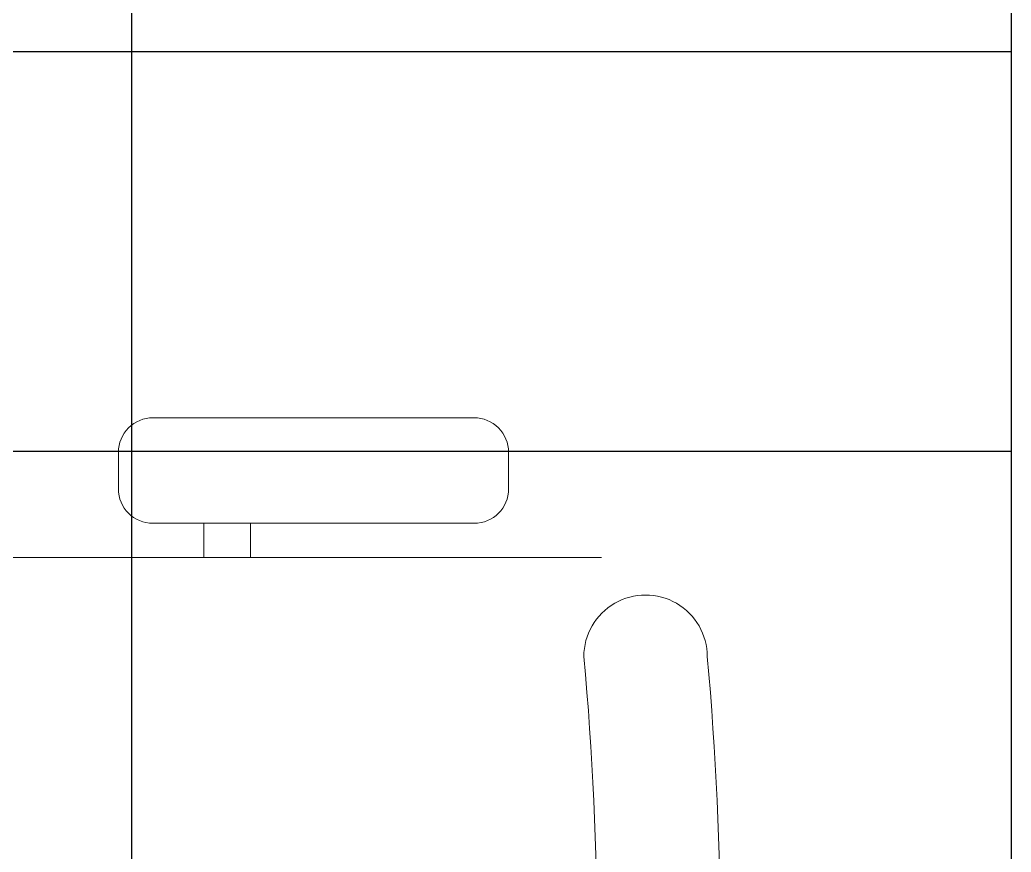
# Model space of a CAD drawing. Extents: x -12260 to 184725, y -29287 to 19916.
# Drawn here: x 37912 to 38476, y -5238 to -4765 of the extents above; entities that cross this region are included whole.
import ezdxf

# ---------------------------------------------------------------- set-up
doc = ezdxf.new("R2010")
doc.units = 0
doc.header["$LTSCALE"] = 0.25
doc.linetypes.add('DASHDOT', pattern=[25.4, 12.7, -6.35, 0, -6.35])
doc.layers.add('01-First Floor-FUR$0$FALSE CEILING', color=251, linetype='Continuous')
for name, color, linetype, lineweight in [('01-First Floor-FUR$0$LOADING', 253, 'Continuous', 5), ('01-First Floor-FUR$0$NEW Wall', 166, 'Continuous', 5), ('01-First Floor-FUR$0$Walls', 251, 'Continuous', 5), ('E-LITE-CLNG-CNDT', 6, 'DASHDOT', 35)]:
    doc.layers.add(name, color=color, linetype=linetype, lineweight=lineweight)

# ---------------------------------------------------------------- blocks, each defined once
blk = doc.blocks.new('*X334')
at = {"color": 0}
for p, q in [((5, 3), (5, 3)), ((5, 3), (5, 3)), ((5, 3), (5, 3)), ((5, 3), (5, 3)), ((5, 3), (5, 3)), ((5, 3), (5, 3)), ((5, 3), (5, 3)), ((5, 3), (5, 3)), ((5, 3), (5, 3)), ((5, 3), (5, 3)), ((5, 3), (5, 3)), ((5, 3), (5, 3)), ((5, 3), (5, 3)), ((5, 3), (5, 3)), ((5, 3), (5, 3)), ((5, 3), (5, 3)), ((5, 3), (5, 3)), ((5, 3), (5, 3)), ((5, 3), (5, 3)), ((5, 3), (5, 3)), ((5, 3), (5, 3)), ((5, 3), (5, 3)), ((5, 3), (5, 3)), ((5, 3), (5, 3)), ((5, 3), (5, 3)), ((5, 3), (5, 3)), ((5, 3), (5, 3)), ((5, 3), (5, 3)), ((5, 3), (5, 3)), ((5, 3), (5, 3)), ((5, 3), (5, 3)), ((5, 3), (5, 3)), ((5, 3), (5, 3)), ((5, 3), (5, 3)), ((5, 3), (5, 3)), ((5, 3), (5, 3)), ((5, 3), (5, 3)), ((5, 3), (5, 3)), ((5, 3), (5, 3)), ((5, 3), (5, 3)), ((5, 3), (5, 3)), ((5, 3), (5, 3)), ((5, 3), (5, 3)), ((5, 3), (5, 3)), ((5, 3), (5, 3)), ((5, 3), (5, 3)), ((5, 3), (5, 3)), ((5, 3), (5, 3)), ((5, 3), (5, 3)), ((5, 3), (5, 3)), ((5, 3), (5, 3)), ((5, 3), (5, 3)), ((5, 3), (5, 3)), ((5, 3), (5, 3)), ((5, 3), (5, 3)), ((5, 3), (5, 3)), ((5, 3), (5, 3)), ((5, 3), (5, 3)), ((5, 3), (5, 3)), ((5, 3), (5, 3)), ((5, 3), (5, 3)), ((5, 3), (5, 3)), ((5, 3), (5, 3)), ((5, 3), (5, 3)), ((5, 3), (5, 3)), ((5, 3), (5, 3)), ((6, 3), (5, 3)), ((5, 3), (5, 3)), ((6, 3), (5, 3)), ((5, 3), (5, 3)), ((6, 3), (5, 3)), ((5, 3), (5, 3)), ((6, 3), (5, 3)), ((5, 3), (5, 3)), ((5, 3), (5, 3)), ((5, 3), (5, 3)), ((5, 3), (5, 3)), ((5, 3), (5, 3)), ((5, 3), (5, 3)), ((5, 3), (5, 3)), ((5, 3), (5, 3)), ((5, 3), (5, 3)), ((5, 3), (5, 3)), ((5, 3), (5, 3)), ((5, 3), (5, 3)), ((5, 3), (5, 3)), ((5, 3), (5, 3)), ((5, 3), (5, 3)), ((5, 3), (5, 3)), ((5, 3), (5, 3)), ((5, 3), (5, 3)), ((5, 3), (5, 3)), ((5, 3), (5, 3)), ((5, 3), (5, 3)), ((5, 3), (5, 3)), ((5, 3), (5, 3)), ((6, 3), (6, 3)), ((6, 3), (6, 3)), ((6, 3), (6, 3)), ((6, 3), (6, 3)), ((6, 3), (6, 3)), ((6, 3), (6, 3)), ((6, 3), (6, 3)), ((6, 3), (6, 3)), ((6, 3), (6, 3)), ((6, 3), (6, 3)), ((6, 3), (6, 3)), ((6, 3), (6, 3)), ((6, 3), (6, 3)), ((6, 3), (6, 3)), ((6, 3), (6, 3)), ((6, 3), (6, 3)), ((6, 3), (6, 3)), ((6, 3), (6, 3)), ((6, 3), (6, 3)), ((6, 3), (6, 3)), ((6, 3), (6, 3)), ((6, 3), (6, 3)), ((6, 3), (6, 3)), ((6, 3), (6, 3)), ((6, 3), (6, 3)), ((6, 3), (6, 3)), ((6, 3), (6, 3)), ((6, 3), (6, 3)), ((6, 3), (6, 3)), ((6, 3), (6, 3)), ((6, 3), (6, 3)), ((6, 3), (6, 3)), ((6, 3), (6, 3)), ((6, 3), (6, 3)), ((6, 3), (6, 3)), ((6, 3), (6, 3)), ((6, 3), (6, 3)), ((6, 3), (6, 3)), ((6, 3), (6, 3)), ((6, 3), (6, 3)), ((6, 3), (6, 3)), ((6, 3), (6, 3)), ((6, 3), (6, 3)), ((6, 3), (6, 3)), ((6, 3), (6, 3)), ((6, 3), (6, 3)), ((6, 3), (6, 3)), ((6, 3), (6, 3)), ((6, 3), (6, 3)), ((6, 3), (6, 3)), ((6, 3), (6, 3)), ((6, 3), (6, 3)), ((6, 3), (6, 3)), ((6, 3), (6, 3)), ((6, 3), (6, 3)), ((6, 3), (6, 3)), ((6, 3), (6, 3)), ((6, 3), (6, 3)), ((6, 3), (6, 3)), ((6, 3), (6, 3)), ((6, 3), (6, 3)), ((6, 3), (6, 3)), ((6, 3), (6, 3)), ((6, 3), (6, 3)), ((6, 3), (6, 3)), ((6, 3), (6, 3)), ((6, 3), (6, 3)), ((6, 3), (6, 3)), ((6, 3), (6, 3)), ((6, 3), (6, 3)), ((6, 3), (6, 3)), ((6, 3), (6, 3)), ((6, 3), (6, 3)), ((6, 3), (6, 3)), ((6, 3), (6, 3)), ((6, 3), (6, 3)), ((6, 3), (6, 3)), ((6, 3), (6, 3)), ((6, 3), (6, 3)), ((6, 3), (6, 3)), ((6, 3), (6, 3)), ((6, 3), (6, 3)), ((6, 3), (6, 3)), ((6, 3), (6, 3)), ((6, 3), (6, 3)), ((6, 3), (6, 3)), ((6, 3), (6, 3)), ((6, 3), (6, 3)), ((6, 3), (6, 3)), ((6, 3), (6, 3)), ((6, 3), (6, 3)), ((6, 3), (6, 3)), ((6, 3), (6, 3)), ((6, 3), (6, 3)), ((6, 3), (6, 3)), ((6, 3), (6, 3)), ((6, 3), (6, 3)), ((6, 3), (6, 3)), ((6, 3), (6, 3)), ((6, 3), (6, 3)), ((6, 3), (6, 3)), ((6, 3), (6, 3)), ((6, 3), (6, 3)), ((6, 3), (6, 3)), ((6, 3), (6, 3)), ((6, 3), (6, 3)), ((6, 3), (6, 3)), ((6, 3), (6, 3)), ((6, 3), (6, 3)), ((6, 3), (6, 3)), ((6, 3), (6, 3)), ((6, 3), (6, 3)), ((6, 3), (6, 3)), ((6, 3), (6, 3)), ((6, 3), (6, 3)), ((6, 3), (6, 3)), ((6, 3), (6, 3)), ((6, 3), (6, 3)), ((6, 3), (6, 3)), ((6, 3), (6, 3)), ((6, 3), (6, 3)), ((6, 3), (6, 3)), ((6, 3), (6, 3)), ((6, 3), (6, 3)), ((6, 3), (6, 3)), ((6, 3), (6, 3)), ((6, 3), (6, 3)), ((6, 3), (6, 3)), ((6, 3), (6, 3)), ((6, 3), (6, 3)), ((6, 3), (6, 3)), ((6, 3), (6, 3)), ((6, 3), (6, 3)), ((6, 3), (6, 3)), ((6, 3), (6, 3)), ((6, 3), (6, 3)), ((6, 3), (6, 3)), ((6, 3), (6, 3)), ((6, 3), (6, 3)), ((6, 3), (6, 3)), ((6, 3), (6, 3)), ((6, 3), (6, 3)), ((6, 3), (6, 3)), ((6, 3), (6, 3)), ((6, 3), (6, 3)), ((6, 3), (6, 3)), ((6, 3), (6, 3)), ((6, 3), (6, 3)), ((6, 3), (6, 3)), ((6, 3), (6, 3)), ((6, 3), (6, 3)), ((6, 3), (6, 3)), ((6, 3), (6, 3)), ((6, 3), (6, 3)), ((6, 3), (6, 3)), ((6, 3), (6, 3)), ((6, 3), (6, 3)), ((6, 3), (6, 3)), ((6, 3), (6, 3)), ((6, 3), (6, 3)), ((6, 3), (6, 3)), ((6, 3), (6, 3)), ((6, 3), (6, 3)), ((6, 3), (6, 3)), ((6, 3), (6, 3)), ((6, 3), (6, 3)), ((6, 3), (6, 3)), ((6, 3), (6, 3)), ((6, 3), (6, 3)), ((6, 3), (6, 3)), ((6, 3), (6, 3)), ((6, 3), (6, 3)), ((6, 3), (6, 3)), ((6, 3), (6, 3)), ((6, 3), (6, 3)), ((6, 3), (6, 3)), ((6, 3), (6, 3)), ((6, 3), (6, 3)), ((6, 3), (6, 3)), ((6, 3), (6, 3)), ((6, 3), (6, 3)), ((6, 3), (6, 3)), ((6, 3), (6, 3)), ((6, 3), (6, 3)), ((6, 3), (6, 3)), ((6, 3), (6, 3)), ((6, 3), (6, 3)), ((6, 3), (6, 3)), ((6, 3), (6, 3)), ((6, 3), (6, 3)), ((6, 3), (6, 3)), ((6, 3), (6, 3)), ((6, 3), (6, 3)), ((6, 3), (6, 3)), ((6, 3), (6, 3)), ((6, 3), (6, 3)), ((6, 3), (6, 3)), ((6, 3), (6, 3)), ((6, 3), (6, 3)), ((6, 3), (6, 3)), ((6, 3), (6, 3)), ((6, 3), (6, 3)), ((6, 3), (6, 3)), ((6, 3), (6, 3)), ((6, 3), (5, 3)), ((6, 3), (5, 3)), ((6, 3), (5, 3)), ((6, 3), (5, 3)), ((6, 3), (5, 3)), ((6, 3), (6, 3)), ((6, 3), (6, 3)), ((6, 3), (6, 3)), ((6, 3), (6, 3)), ((6, 3), (6, 3)), ((6, 3), (6, 3)), ((6, 3), (6, 3)), ((6, 3), (6, 3)), ((6, 3), (6, 3)), ((6, 3), (6, 3)), ((6, 3), (6, 3)), ((6, 3), (6, 3)), ((6, 3), (6, 3)), ((6, 3), (6, 3)), ((6, 3), (6, 3)), ((6, 3), (6, 3)), ((6, 3), (6, 3)), ((6, 3), (6, 3)), ((6, 3), (6, 3)), ((6, 3), (6, 3)), ((6, 3), (6, 3)), ((6, 3), (6, 3)), ((6, 3), (6, 3)), ((6, 3), (6, 3)), ((6, 3), (6, 3)), ((6, 3), (6, 3)), ((6, 3), (6, 3)), ((6, 3), (6, 3)), ((6, 3), (6, 3)), ((6, 3), (6, 3)), ((6, 3), (6, 3)), ((6, 3), (6, 3)), ((6, 3), (6, 3)), ((6, 3), (6, 3)), ((6, 3), (6, 3)), ((6, 3), (6, 3)), ((6, 3), (6, 3)), ((6, 3), (6, 3)), ((6, 3), (6, 3)), ((6, 3), (6, 3)), ((6, 3), (6, 3)), ((6, 3), (6, 3)), ((6, 3), (6, 3)), ((6, 3), (6, 3)), ((6, 3), (6, 3)), ((6, 3), (6, 3)), ((6, 3), (6, 3)), ((6, 3), (6, 3)), ((6, 3), (6, 3)), ((6, 3), (6, 3)), ((6, 3), (6, 3)), ((6, 3), (6, 3)), ((6, 3), (6, 3)), ((6, 3), (6, 3)), ((6, 3), (6, 3)), ((6, 3), (6, 3)), ((6, 3), (6, 3)), ((6, 3), (6, 3)), ((6, 3), (6, 3)), ((6, 3), (6, 3)), ((6, 3), (6, 3)), ((6, 3), (6, 3)), ((6, 3), (6, 3)), ((6, 3), (6, 3)), ((6, 3), (6, 3)), ((6, 3), (6, 3)), ((6, 3), (6, 3)), ((6, 3), (6, 3)), ((6, 3), (6, 3)), ((6, 3), (6, 3)), ((6, 3), (6, 3)), ((6, 3), (6, 3)), ((6, 3), (6, 3)), ((6, 3), (6, 3)), ((6, 3), (6, 3)), ((6, 3), (6, 3)), ((6, 3), (6, 3)), ((6, 3), (6, 3)), ((6, 3), (6, 3)), ((6, 3), (6, 3)), ((6, 3), (6, 3)), ((6, 3), (6, 3)), ((6, 3), (6, 3)), ((6, 3), (6, 3)), ((6, 3), (6, 3)), ((6, 3), (6, 3)), ((6, 3), (6, 3)), ((6, 3), (6, 3)), ((6, 3), (6, 3)), ((6, 3), (6, 3)), ((6, 3), (6, 3)), ((6, 3), (6, 3)), ((6, 3), (6, 3)), ((6, 3), (6, 3)), ((6, 3), (6, 3)), ((6, 3), (6, 3)), ((6, 3), (6, 3)), ((6, 3), (6, 3)), ((6, 3), (6, 3)), ((6, 3), (6, 3)), ((6, 3), (6, 3)), ((6, 3), (6, 3)), ((6, 3), (6, 3)), ((6, 3), (6, 3)), ((6, 3), (6, 3)), ((6, 3), (6, 3)), ((6, 3), (6, 3)), ((6, 3), (6, 3)), ((6, 3), (6, 3)), ((6, 3), (6, 3)), ((6, 3), (6, 3)), ((6, 3), (6, 3)), ((6, 3), (6, 3)), ((6, 3), (6, 3)), ((6, 3), (6, 3)), ((6, 3), (6, 3)), ((6, 3), (6, 3)), ((6, 3), (6, 3)), ((6, 3), (6, 3)), ((6, 3), (6, 3)), ((6, 3), (6, 3)), ((6, 3), (6, 3)), ((6, 3), (6, 3)), ((6, 3), (6, 3)), ((6, 3), (6, 3)), ((6, 3), (6, 3)), ((6, 3), (6, 3)), ((6, 3), (6, 3)), ((6, 3), (6, 3)), ((6, 3), (6, 3)), ((6, 3), (6, 3)), ((6, 3), (6, 3)), ((6, 3), (6, 3)), ((6, 3), (6, 3)), ((6, 3), (6, 3)), ((6, 3), (6, 3)), ((6, 3), (6, 3)), ((6, 3), (6, 3)), ((6, 3), (6, 3)), ((6, 3), (6, 3)), ((6, 3), (6, 3)), ((6, 3), (6, 3)), ((6, 3), (6, 3)), ((6, 3), (6, 3)), ((6, 3), (6, 3)), ((6, 3), (6, 3)), ((6, 3), (6, 3)), ((6, 3), (6, 3)), ((6, 3), (6, 3)), ((6, 3), (6, 3)), ((6, 3), (6, 3)), ((6, 3), (6, 3)), ((6, 3), (6, 3)), ((6, 3), (6, 3)), ((6, 3), (6, 3)), ((6, 3), (6, 3)), ((6, 3), (6, 3)), ((6, 3), (6, 3)), ((6, 3), (6, 3)), ((6, 3), (6, 3)), ((6, 3), (6, 3)), ((6, 3), (6, 3)), ((6, 3), (6, 3)), ((6, 3), (6, 3)), ((6, 3), (6, 3)), ((6, 3), (6, 3)), ((6, 3), (6, 3)), ((6, 3), (6, 3)), ((6, 3), (6, 3)), ((6, 3), (6, 3)), ((6, 3), (6, 3)), ((6, 3), (6, 3)), ((6, 3), (6, 3)), ((6, 3), (6, 3)), ((6, 3), (6, 3)), ((6, 3), (6, 3)), ((6, 3), (6, 3)), ((6, 3), (6, 3)), ((6, 3), (6, 3)), ((6, 3), (6, 3)), ((6, 3), (6, 3)), ((6, 3), (6, 3)), ((6, 3), (6, 3)), ((6, 3), (6, 3)), ((6, 3), (6, 3)), ((6, 3), (6, 3)), ((6, 3), (6, 3)), ((6, 3), (6, 3)), ((6, 3), (6, 3)), ((6, 3), (6, 3)), ((6, 3), (6, 3)), ((6, 3), (6, 3)), ((6, 3), (6, 3)), ((6, 3), (6, 3)), ((6, 3), (6, 3)), ((6, 3), (6, 3)), ((6, 3), (6, 3)), ((6, 3), (6, 3)), ((6, 3), (6, 3)), ((6, 3), (6, 3)), ((6, 3), (6, 3)), ((6, 3), (6, 3)), ((6, 3), (6, 3)), ((6, 3), (6, 3)), ((6, 3), (6, 3)), ((6, 3), (6, 3)), ((6, 3), (6, 3)), ((6, 3), (6, 3)), ((6, 3), (6, 3)), ((6, 3), (6, 3)), ((6, 3), (6, 3)), ((6, 3), (6, 3)), ((6, 3), (6, 3)), ((6, 3), (6, 3)), ((6, 3), (6, 3)), ((6, 3), (6, 3)), ((6, 3), (6, 3)), ((6, 3), (6, 3)), ((6, 3), (6, 3)), ((6, 3), (6, 3)), ((6, 3), (6, 3)), ((6, 3), (6, 3)), ((6, 3), (6, 3)), ((6, 3), (6, 3)), ((6, 3), (6, 3)), ((6, 3), (6, 3)), ((6, 3), (6, 3)), ((6, 3), (6, 3)), ((6, 3), (6, 3)), ((6, 3), (6, 3)), ((6, 3), (6, 3)), ((6, 3), (6, 3)), ((6, 3), (6, 3)), ((6, 3), (6, 3)), ((6, 3), (6, 3)), ((6, 3), (6, 3)), ((6, 3), (6, 3)), ((6, 3), (6, 3)), ((6, 3), (6, 3)), ((6, 3), (6, 3)), ((6, 3), (6, 3)), ((6, 3), (6, 3)), ((6, 3), (6, 3)), ((6, 3), (6, 3)), ((6, 3), (6, 3)), ((6, 3), (6, 3)), ((6, 3), (6, 3)), ((6, 3), (6, 3)), ((6, 3), (6, 3)), ((6, 3), (6, 3)), ((6, 3), (6, 3)), ((6, 3), (6, 3)), ((6, 3), (6, 3)), ((6, 3), (6, 3)), ((6, 3), (6, 3)), ((6, 3), (6, 3)), ((6, 3), (6, 3)), ((6, 3), (6, 3)), ((6, 3), (6, 3)), ((6, 3), (6, 3)), ((6, 3), (6, 3)), ((6, 3), (6, 3)), ((6, 3), (6, 3)), ((6, 3), (6, 3)), ((6, 3), (6, 3)), ((6, 3), (6, 3)), ((6, 3), (6, 3)), ((6, 3), (6, 3)), ((6, 3), (6, 3)), ((6, 3), (6, 3)), ((6, 3), (6, 3)), ((6, 3), (6, 3)), ((6, 3), (6, 3)), ((6, 3), (6, 3)), ((6, 3), (6, 3)), ((6, 3), (6, 3)), ((6, 3), (6, 3)), ((6, 3), (6, 3)), ((6, 3), (6, 3)), ((6, 3), (6, 3)), ((6, 3), (6, 3)), ((6, 3), (6, 3)), ((6, 3), (6, 3)), ((6, 3), (6, 3)), ((6, 3), (6, 3)), ((6, 3), (6, 3)), ((6, 3), (6, 3)), ((6, 3), (6, 3)), ((6, 3), (6, 3)), ((6, 3), (6, 3)), ((6, 3), (6, 3)), ((6, 3), (6, 3)), ((6, 3), (6, 3)), ((6, 3), (6, 3)), ((6, 3), (6, 3)), ((6, 3), (6, 3)), ((6, 3), (6, 3)), ((6, 3), (6, 3)), ((6, 3), (6, 3)), ((6, 3), (6, 3)), ((6, 3), (6, 3)), ((6, 3), (6, 3)), ((6, 3), (6, 3)), ((6, 3), (6, 3)), ((6, 3), (6, 3)), ((6, 3), (6, 3)), ((6, 3), (6, 3)), ((6, 3), (6, 3)), ((6, 3), (6, 3)), ((6, 3), (6, 3)), ((6, 3), (6, 3)), ((6, 3), (6, 3)), ((6, 3), (6, 3)), ((6, 3), (6, 3)), ((6, 3), (6, 3)), ((6, 3), (6, 3)), ((6, 3), (6, 3))]:
    blk.add_line(p, q, dxfattribs=at)
blk = doc.blocks.new('*X335')
at = {"color": 0}
for p, q in [((13, 1), (13, 1)), ((13, 1), (13, 1)), ((13, 1), (13, 1)), ((13, 1), (13, 1)), ((13, 1), (13, 1)), ((13, 1), (13, 1)), ((13, 1), (13, 1)), ((13, 1), (13, 1)), ((13, 1), (13, 1)), ((13, 1), (13, 1)), ((13, 1), (13, 1)), ((13, 1), (13, 1)), ((13, 1), (13, 1)), ((13, 1), (13, 1)), ((13, 1), (13, 1)), ((13, 1), (14, 1)), ((13, 1), (14, 1)), ((13, 1), (14, 1)), ((13, 1), (13, 1)), ((13, 1), (13, 1)), ((13, 1), (13, 1)), ((13, 1), (13, 1)), ((13, 1), (13, 1)), ((13, 1), (13, 1)), ((13, 1), (13, 1)), ((13, 1), (13, 1)), ((13, 1), (13, 1)), ((13, 1), (13, 1)), ((13, 1), (13, 1)), ((13, 1), (13, 1)), ((13, 1), (13, 1)), ((13, 1), (13, 1)), ((13, 1), (13, 1)), ((13, 1), (13, 1)), ((13, 1), (13, 1)), ((13, 1), (13, 1)), ((13, 1), (13, 1)), ((13, 1), (13, 1)), ((13, 1), (13, 1)), ((13, 1), (13, 1)), ((13, 1), (13, 1)), ((13, 1), (13, 1)), ((13, 1), (13, 1)), ((13, 1), (13, 1)), ((13, 1), (13, 1)), ((13, 1), (13, 1)), ((13, 1), (13, 1)), ((13, 1), (13, 1)), ((13, 1), (13, 1)), ((13, 1), (13, 1)), ((13, 1), (13, 1)), ((13, 1), (13, 1)), ((13, 1), (13, 1)), ((13, 1), (13, 1)), ((13, 1), (13, 1)), ((13, 1), (13, 1)), ((13, 1), (13, 1)), ((13, 1), (13, 1)), ((13, 1), (13, 1)), ((13, 1), (13, 1)), ((13, 1), (13, 1)), ((13, 1), (13, 1)), ((13, 1), (13, 1)), ((13, 1), (13, 1)), ((13, 1), (13, 1)), ((13, 1), (13, 1)), ((13, 1), (13, 1)), ((13, 1), (13, 1)), ((13, 1), (13, 1)), ((13, 1), (13, 1)), ((13, 1), (13, 1)), ((13, 1), (13, 1)), ((13, 1), (13, 1)), ((13, 1), (13, 1)), ((13, 1), (13, 1)), ((13, 1), (13, 1)), ((13, 1), (13, 1)), ((13, 1), (13, 1)), ((13, 1), (13, 1)), ((13, 1), (13, 1)), ((13, 1), (13, 1)), ((13, 1), (13, 1)), ((13, 1), (13, 1)), ((13, 1), (13, 1)), ((13, 1), (13, 1)), ((13, 1), (13, 1)), ((13, 1), (13, 1)), ((13, 1), (13, 1)), ((13, 1), (13, 1)), ((13, 1), (13, 1)), ((13, 1), (13, 1)), ((13, 1), (13, 1)), ((13, 1), (13, 1)), ((13, 1), (13, 1)), ((13, 1), (13, 1)), ((13, 1), (13, 1)), ((13, 1), (13, 1)), ((13, 1), (13, 1)), ((13, 1), (13, 1)), ((13, 1), (13, 1)), ((13, 1), (13, 1)), ((13, 1), (13, 1)), ((13, 1), (13, 1)), ((13, 1), (13, 1)), ((13, 1), (13, 1)), ((13, 1), (13, 1)), ((13, 1), (13, 1)), ((13, 1), (13, 1)), ((13, 1), (13, 1)), ((13, 1), (13, 1)), ((13, 1), (13, 1)), ((13, 1), (13, 1)), ((13, 1), (13, 1)), ((13, 1), (13, 1)), ((13, 1), (13, 1)), ((13, 1), (13, 1)), ((13, 1), (13, 1)), ((13, 1), (13, 1)), ((13, 1), (13, 1)), ((13, 1), (13, 1)), ((13, 1), (13, 1)), ((13, 1), (13, 1)), ((13, 1), (13, 1)), ((13, 1), (14, 1)), ((13, 0), (13, 0)), ((13, 0), (13, 0)), ((13, 0), (13, 0)), ((13, 0), (13, 0)), ((13, 0), (13, 0)), ((13, 0), (13, 0)), ((13, 0), (13, 0)), ((13, 0), (13, 0)), ((13, 0), (13, 0)), ((13, 0), (13, 0)), ((13, 0), (13, 0)), ((13, 0), (13, 0)), ((13, 0), (13, 0)), ((13, 0), (13, 0)), ((13, 0), (13, 0)), ((13, 0), (13, 0)), ((13, 0), (13, 0)), ((13, 0), (13, 0)), ((13, 0), (13, 0)), ((13, 0), (13, 0)), ((13, 0), (13, 0)), ((13, 0), (13, 0)), ((13, 0), (13, 0)), ((13, 0), (13, 0)), ((13, 0), (13, 0)), ((13, 0), (13, 0)), ((13, 0), (13, 0)), ((13, 0), (13, 0)), ((13, 0), (13, 0)), ((13, 0), (13, 0)), ((13, 0), (13, 0)), ((13, 0), (13, 0)), ((13, 0), (13, 0)), ((13, 0), (13, 0)), ((13, 0), (13, 0)), ((13, 0), (13, 0)), ((13, 0), (13, 0)), ((13, 0), (13, 0)), ((13, 0), (13, 0)), ((13, 0), (13, 0)), ((13, 0), (13, 0)), ((13, 0), (13, 0)), ((13, 0), (13, 0)), ((13, 0), (13, 0)), ((13, 0), (13, 0)), ((13, 0), (13, 0)), ((13, 0), (13, 0)), ((13, 0), (13, 0)), ((13, 0), (14, 0)), ((13, 0), (14, 0)), ((13, 0), (13, 0)), ((13, 0), (14, 0)), ((14, 1), (14, 1)), ((14, 1), (14, 1)), ((14, 1), (14, 1)), ((14, 1), (14, 1)), ((14, 1), (14, 1)), ((14, 1), (14, 1)), ((14, 1), (14, 1)), ((14, 1), (14, 1)), ((14, 1), (14, 1)), ((14, 1), (14, 1)), ((14, 1), (14, 1)), ((14, 1), (14, 1)), ((14, 1), (14, 1)), ((14, 1), (14, 1)), ((14, 1), (14, 1)), ((14, 1), (14, 1)), ((14, 1), (14, 1)), ((14, 1), (14, 1)), ((14, 1), (14, 1)), ((14, 1), (14, 1)), ((14, 1), (14, 1)), ((14, 1), (14, 1)), ((14, 1), (14, 1)), ((14, 1), (14, 1)), ((14, 1), (14, 1)), ((14, 1), (14, 1)), ((14, 1), (14, 1)), ((14, 1), (14, 1)), ((14, 1), (14, 1)), ((14, 1), (14, 1)), ((14, 1), (14, 1)), ((14, 1), (14, 1)), ((14, 1), (14, 1)), ((14, 1), (14, 1)), ((14, 1), (14, 1)), ((14, 1), (14, 1)), ((14, 1), (14, 1)), ((14, 1), (14, 1)), ((14, 1), (14, 1)), ((14, 1), (14, 1)), ((14, 1), (14, 1)), ((14, 1), (14, 1)), ((14, 1), (14, 1)), ((14, 1), (14, 1)), ((14, 1), (14, 1)), ((14, 1), (14, 1)), ((14, 1), (14, 1)), ((14, 1), (14, 1)), ((14, 1), (14, 1)), ((14, 1), (14, 1)), ((14, 1), (14, 1)), ((14, 1), (14, 1)), ((14, 1), (14, 1)), ((14, 1), (14, 1)), ((14, 1), (14, 1)), ((14, 1), (14, 1)), ((14, 1), (14, 1)), ((14, 1), (14, 1)), ((14, 1), (14, 1)), ((14, 1), (14, 1)), ((14, 1), (14, 1)), ((14, 1), (14, 1)), ((14, 1), (14, 1)), ((14, 1), (14, 1)), ((14, 1), (14, 1)), ((14, 1), (14, 1)), ((14, 1), (14, 1)), ((14, 1), (14, 1)), ((14, 1), (14, 1)), ((14, 1), (14, 1)), ((14, 1), (14, 1)), ((14, 1), (14, 1)), ((14, 1), (14, 1)), ((14, 1), (14, 1)), ((14, 1), (14, 1)), ((14, 1), (14, 1)), ((14, 1), (14, 1)), ((14, 1), (14, 1)), ((14, 1), (14, 1)), ((14, 1), (14, 1)), ((14, 1), (14, 1)), ((14, 1), (14, 1)), ((14, 1), (14, 1)), ((14, 1), (14, 1)), ((14, 1), (14, 1)), ((14, 1), (14, 1)), ((14, 1), (14, 1)), ((14, 1), (14, 1)), ((14, 1), (14, 1)), ((14, 1), (14, 1)), ((14, 1), (14, 1)), ((14, 1), (14, 1)), ((14, 1), (14, 1)), ((14, 1), (14, 1)), ((14, 0), (14, 0)), ((14, 0), (14, 0)), ((14, 0), (14, 0)), ((14, 0), (14, 0)), ((14, 0), (14, 0)), ((14, 0), (14, 0)), ((14, 0), (14, 0)), ((14, 0), (14, 0)), ((14, 0), (14, 0)), ((14, 0), (14, 0)), ((14, 0), (14, 0)), ((14, 0), (14, 0)), ((14, 0), (14, 0)), ((14, 0), (14, 0)), ((14, 0), (14, 0)), ((14, 0), (14, 0)), ((14, 0), (14, 0)), ((14, 0), (14, 0)), ((14, 0), (14, 0)), ((14, 0), (14, 0)), ((14, 0), (14, 0)), ((14, 0), (14, 0)), ((14, 0), (14, 0)), ((14, 0), (14, 0)), ((14, 0), (14, 0)), ((14, 0), (14, 0)), ((14, 0), (14, 0)), ((14, 0), (14, 0)), ((14, 0), (14, 0)), ((14, 0), (14, 0)), ((14, 0), (14, 0)), ((14, 0), (14, 0)), ((14, 0), (14, 0)), ((14, 0), (14, 0)), ((14, 0), (14, 0)), ((14, 0), (14, 0)), ((14, 0), (14, 0)), ((14, 0), (14, 0)), ((14, 0), (14, 0)), ((14, 0), (14, 0)), ((14, 0), (14, 0)), ((14, 0), (14, 0)), ((14, 0), (14, 0)), ((14, 0), (14, 0)), ((14, 0), (14, 0)), ((14, 0), (14, 0)), ((14, 0), (14, 0)), ((14, 0), (14, 0)), ((13, 0), (13, 0)), ((13, 0), (14, 0)), ((13, 0), (13, 0)), ((13, 0), (14, 0)), ((13, 0), (13, 0)), ((13, 0), (14, 0)), ((13, 0), (13, 0)), ((13, 0), (13, 0)), ((13, 0), (13, 0)), ((13, 0), (13, 0)), ((13, 0), (14, 0)), ((13, 0), (13, 0)), ((13, 0), (14, 0)), ((13, 0), (13, 0)), ((13, 0), (14, 0)), ((13, 0), (13, 0)), ((13, 0), (14, 0)), ((13, 0), (13, 0)), ((13, 0), (14, 0)), ((13, 0), (13, 0)), ((13, 0), (14, 0)), ((13, 0), (13, 0)), ((13, 0), (14, 0)), ((13, 0), (13, 0)), ((13, 0), (13, 0)), ((13, 0), (13, 0)), ((13, 0), (14, 0)), ((13, 0), (13, 0)), ((13, 0), (14, 0)), ((13, 0), (13, 0)), ((13, 0), (14, 0)), ((13, 0), (13, 0)), ((13, 0), (14, 0)), ((13, 0), (13, 0)), ((13, 0), (13, 0)), ((13, 0), (13, 0)), ((13, 0), (13, 0)), ((13, 0), (13, 0)), ((13, 0), (13, 0)), ((13, 0), (13, 0)), ((13, 0), (13, 0)), ((13, 0), (13, 0)), ((13, 0), (13, 0)), ((13, 0), (13, 0)), ((13, 0), (13, 0)), ((13, 0), (13, 0)), ((13, 0), (13, 0)), ((13, 0), (13, 0)), ((13, 0), (13, 0)), ((13, 0), (13, 0)), ((13, 0), (13, 0)), ((13, 0), (13, 0)), ((13, 0), (13, 0)), ((13, 0), (13, 0)), ((13, 0), (13, 0)), ((13, 0), (13, 0)), ((13, 0), (13, 0)), ((13, 0), (13, 0)), ((13, 0), (13, 0)), ((13, 0), (13, 0)), ((13, 0), (13, 0)), ((13, 0), (13, 0)), ((13, 0), (13, 0)), ((13, 0), (13, 0)), ((13, -1), (13, -1)), ((13, -1), (13, -1)), ((13, -1), (13, -1)), ((13, -1), (13, -1)), ((13, -1), (13, -1)), ((13, -1), (14, -1)), ((13, -1), (13, -1)), ((14, 0), (14, 0)), ((14, 0), (14, 0)), ((14, 0), (14, 0)), ((14, 0), (14, 0)), ((14, 0), (14, 0)), ((14, 0), (14, 0)), ((14, 0), (14, 0)), ((14, 0), (14, 0)), ((14, 0), (14, 0)), ((14, 0), (14, 0)), ((14, 0), (14, 0)), ((14, 0), (14, 0)), ((14, 0), (14, 0)), ((14, 0), (14, 0)), ((14, 0), (14, 0)), ((13, 0), (14, 0)), ((14, 0), (14, 0)), ((14, 0), (14, 0)), ((14, 0), (14, 0)), ((14, 0), (14, 0)), ((14, 0), (14, 0)), ((14, 0), (14, 0)), ((14, 0), (14, 0)), ((14, 0), (14, 0)), ((14, 0), (14, 0)), ((14, 0), (14, 0)), ((14, 0), (14, 0)), ((14, 0), (14, 0)), ((14, 0), (14, 0)), ((14, 0), (14, 0)), ((14, 0), (14, 0)), ((14, 0), (14, 0)), ((14, 0), (14, 0)), ((14, 0), (14, 0)), ((14, 0), (14, 0)), ((14, 0), (14, 0)), ((14, 0), (14, 0)), ((14, 0), (14, 0)), ((14, 0), (14, 0)), ((14, 0), (14, 0)), ((14, 0), (14, 0)), ((14, 0), (14, 0)), ((14, 0), (14, 0)), ((14, 0), (14, 0)), ((14, 0), (14, 0)), ((14, 0), (14, 0)), ((14, 0), (14, 0)), ((14, 0), (14, 0)), ((14, 0), (14, 0)), ((14, 0), (14, 0)), ((14, -1), (14, -1)), ((14, -1), (14, -1)), ((14, -1), (14, -1)), ((14, -1), (14, -1)), ((14, -1), (14, -1))]:
    blk.add_line(p, q, dxfattribs=at)
blk = doc.blocks.new('01-First Floor-FUR$0$GF21018-P')
at = {"color": 0}
for p, q in [((0.22049, 0.47563), (0.22049, 0.0675)), ((0.25963, 0.34221), (0.2804, 0.34221)), ((0.24001, 0.32259), (0.24001, 0.14)), ((0.30001, 0.32259), (0.30001, 0.14)), ((0.22049, 0.29372), (0.24001, 0.29372)), ((0.22049, 0.26708), (0.24001, 0.26708)), ((0.25963, 0.12039), (0.2804, 0.12039))]:
    blk.add_line(p, q, dxfattribs=at)
for points in [[(0.24001, 0.29372), (0.24001, 0.29372), (0.24001, 0.29372), (0.24001, 0.29372), (0.24001, 0.29372), (0.24001, 0.29372), (0.24001, 0.29372), (0.24001, 0.29372), (0.24001, 0.29372), (0.24001, 0.29372), (0.24001, 0.29372), (0.24001, 0.29372), (0.24001, 0.29372), (0.24001, 0.29372), (0.24001, 0.29372), (0.24001, 0.29372), (0.24001, 0.29372), (0.24001, 0.29372), (0.24001, 0.29372), (0.24001, 0.29372), (0.24001, 0.29372), (0.24001, 0.29372), (0.24001, 0.29372), (0.24001, 0.29372), (0.24001, 0.29372), (0.24001, 0.29372), (0.24001, 0.29372), (0.24001, 0.29372), (0.24001, 0.29372), (0.24001, 0.29372), (0.24001, 0.29372), (0.24001, 0.29372), (0.24001, 0.29372), (0.24001, 0.29372), (0.24001, 0.29372), (0.24001, 0.29372), (0.24001, 0.29372), (0.24001, 0.29372), (0.24001, 0.29372), (0.24001, 0.29372), (0.24001, 0.29372), (0.24001, 0.29372), (0.24001, 0.29372), (0.24001, 0.29372), (0.24001, 0.29372), (0.24001, 0.29372), (0.24001, 0.29372), (0.24001, 0.29372), (0.24001, 0.29372), (0.24001, 0.29372), (0.24001, 0.29372), (0.24001, 0.29372), (0.24001, 0.29372), (0.24001, 0.29372), (0.24001, 0.29372), (0.24001, 0.29372), (0.24001, 0.29372), (0.24001, 0.29372), (0.24001, 0.29372), (0.24001, 0.29372), (0.24001, 0.29372), (0.24001, 0.29372), (0.24001, 0.29372), (0.24001, 0.29372), (0.24001, 0.29372), (0.24001, 0.29372), (0.24001, 0.29372), (0.24001, 0.29372), (0.24001, 0.29372), (0.24001, 0.29372), (0.24001, 0.29372), (0.24001, 0.29372), (0.24001, 0.29372), (0.24001, 0.29372), (0.24001, 0.29372), (0.24001, 0.29372), (0.24001, 0.29372), (0.24001, 0.29372), (0.24001, 0.29372), (0.24001, 0.29372), (0.24001, 0.29372), (0.24001, 0.29372), (0.24001, 0.29372), (0.24001, 0.29372), (0.24001, 0.29372), (0.24001, 0.29372), (0.24001, 0.29372), (0.24001, 0.29372), (0.24001, 0.29372), (0.24001, 0.29372), (0.24001, 0.29372), (0.24001, 0.29372), (0.24001, 0.29372), (0.24001, 0.29372), (0.24001, 0.29372), (0.24001, 0.29372), (0.24001, 0.29372), (0.24001, 0.29372), (0.24001, 0.29372), (0.24001, 0.29372), (0.24001, 0.29372), (0.24001, 0.29372), (0.24001, 0.29372), (0.24001, 0.29372), (0.24001, 0.29372), (0.24001, 0.29372), (0.24001, 0.29372), (0.24001, 0.29372), (0.24001, 0.29372), (0.24001, 0.29372), (0.24001, 0.29372), (0.24001, 0.29372), (0.24001, 0.29372), (0.24001, 0.29372), (0.24001, 0.29372), (0.24001, 0.29372), (0.24001, 0.29372), (0.24001, 0.29372), (0.24001, 0.29372), (0.24001, 0.29372), (0.24001, 0.29372), (0.24001, 0.29372), (0.24001, 0.29372), (0.24001, 0.29372), (0.24001, 0.29372), (0.24001, 0.29372), (0.24001, 0.29372), (0.24001, 0.29372), (0.24001, 0.29372), (0.24001, 0.29372), (0.24001, 0.29372), (0.24001, 0.29372), (0.24001, 0.29372), (0.24001, 0.29372), (0.24001, 0.29372), (0.24001, 0.29372), (0.24001, 0.29372), (0.24001, 0.29372), (0.24001, 0.29372), (0.24001, 0.29372), (0.24001, 0.29372), (0.24001, 0.29372), (0.24001, 0.29372), (0.24001, 0.29372), (0.24001, 0.29372), (0.24001, 0.29372), (0.24001, 0.29372), (0.24001, 0.29372), (0.24001, 0.29372), (0.24001, 0.29372), (0.24001, 0.29372), (0.24001, 0.29372), (0.24001, 0.29372), (0.24001, 0.29372), (0.24001, 0.29372), (0.24001, 0.29372), (0.24001, 0.29372), (0.24001, 0.29372), (0.24001, 0.29372), (0.24001, 0.29372), (0.24001, 0.29372), (0.24001, 0.29372), (0.24001, 0.29372), (0.24001, 0.29372), (0.24001, 0.29372), (0.24001, 0.29372), (0.24001, 0.29372), (0.24001, 0.29372), (0.24001, 0.29372), (0.24001, 0.29372), (0.24001, 0.29372), (0.24001, 0.29372), (0.24001, 0.29372), (0.24001, 0.29372), (0.24001, 0.29372), (0.24001, 0.29372), (0.24001, 0.29372), (0.24001, 0.29372), (0.24001, 0.29372), (0.24001, 0.29372), (0.24001, 0.29372), (0.24001, 0.29372), (0.24001, 0.29372), (0.24001, 0.29372), (0.24001, 0.29372), (0.24001, 0.29372), (0.24001, 0.29372), (0.24001, 0.29372), (0.24001, 0.29372), (0.24001, 0.29372), (0.24001, 0.29372), (0.24001, 0.29372), (0.24001, 0.29372), (0.24001, 0.29372), (0.24001, 0.29372), (0.24001, 0.29372), (0.24001, 0.29372), (0.24001, 0.29372), (0.24001, 0.29372), (0.24001, 0.29372), (0.24001, 0.29372), (0.24001, 0.29372), (0.24001, 0.29372), (0.24001, 0.29372), (0.24001, 0.29372), (0.24001, 0.29372), (0.24001, 0.29372), (0.24001, 0.29372), (0.24001, 0.29372), (0.24001, 0.29372), (0.24001, 0.29372), (0.24001, 0.29372), (0.24001, 0.29372), (0.24001, 0.29372), (0.24001, 0.29372), (0.24001, 0.29372), (0.24001, 0.29372), (0.24001, 0.29372), (0.24001, 0.29372), (0.24001, 0.29372), (0.24001, 0.29372), (0.24001, 0.29372), (0.24001, 0.29372), (0.24001, 0.29372), (0.24001, 0.29372), (0.24001, 0.29372), (0.24001, 0.29372), (0.24001, 0.29372), (0.24001, 0.29372), (0.24001, 0.29372), (0.24001, 0.29372), (0.24001, 0.29372), (0.24001, 0.29372), (0.24001, 0.29372), (0.24001, 0.29372), (0.24001, 0.29372), (0.24001, 0.29372), (0.24001, 0.29372), (0.24001, 0.29372), (0.24001, 0.29372), (0.24001, 0.29372), (0.24001, 0.29372), (0.24001, 0.29372), (0.24001, 0.29372), (0.24001, 0.29372), (0.24001, 0.29372), (0.24001, 0.29372), (0.24001, 0.29372), (0.24001, 0.29372), (0.24001, 0.29372), (0.24001, 0.29372), (0.24001, 0.29372), (0.24001, 0.29372), (0.24001, 0.29372), (0.24001, 0.29372), (0.24001, 0.29372), (0.24001, 0.29372), (0.24001, 0.29372), (0.24001, 0.29372), (0.24001, 0.29372), (0.24001, 0.29372), (0.24001, 0.29372), (0.24001, 0.29372), (0.24001, 0.29372), (0.24001, 0.29372), (0.24001, 0.29372), (0.24001, 0.29372), (0.24001, 0.29372), (0.24001, 0.29372), (0.24001, 0.29372), (0.24001, 0.29372), (0.24001, 0.29372), (0.24001, 0.29372), (0.24001, 0.29372), (0.24001, 0.29372), (0.24001, 0.29372), (0.24001, 0.29372)], [(0.24001, 0.29372), (0.24001, 0.29372), (0.24001, 0.29372), (0.24001, 0.29372), (0.24001, 0.29372), (0.24001, 0.29372), (0.24001, 0.29372), (0.24001, 0.29372), (0.24001, 0.29372), (0.24001, 0.29372), (0.24001, 0.29372), (0.24001, 0.29372), (0.24001, 0.29372), (0.24001, 0.29372), (0.24001, 0.29372), (0.24001, 0.29372), (0.24001, 0.29372), (0.24001, 0.29372), (0.24001, 0.29372), (0.24001, 0.29372), (0.24001, 0.29372), (0.24001, 0.29372), (0.24001, 0.29372), (0.24001, 0.29372), (0.24001, 0.29372), (0.24001, 0.29372), (0.24001, 0.29372), (0.24001, 0.29372), (0.24001, 0.29372), (0.24001, 0.29372), (0.24001, 0.29372), (0.24001, 0.29372), (0.24001, 0.29372), (0.24001, 0.29372), (0.24001, 0.29372), (0.24001, 0.29372), (0.24001, 0.29372), (0.24001, 0.29372), (0.24001, 0.29372), (0.24001, 0.29372), (0.24001, 0.29372), (0.24001, 0.29372), (0.24001, 0.29372), (0.24001, 0.29372), (0.24001, 0.29372), (0.24001, 0.29372), (0.24001, 0.29372), (0.24001, 0.29372), (0.24001, 0.29372), (0.24001, 0.29372), (0.24001, 0.29372), (0.24001, 0.29372), (0.24001, 0.29372), (0.24001, 0.29372), (0.24001, 0.29372), (0.24001, 0.29372), (0.24001, 0.29372), (0.24001, 0.29372), (0.24001, 0.29372), (0.24001, 0.29372), (0.24001, 0.29372), (0.24001, 0.29372), (0.24001, 0.29372), (0.24001, 0.29372), (0.24001, 0.29372), (0.24001, 0.29372), (0.24001, 0.29372), (0.24001, 0.29372), (0.24001, 0.29372), (0.24001, 0.29372), (0.24001, 0.29372), (0.24001, 0.29372), (0.24001, 0.29372), (0.24001, 0.29372), (0.24001, 0.29372), (0.24001, 0.29372), (0.24001, 0.29372), (0.24001, 0.29372), (0.24001, 0.29372), (0.24001, 0.29372), (0.24001, 0.29372), (0.24001, 0.29372), (0.24001, 0.29372), (0.24001, 0.29372), (0.24001, 0.29372), (0.24001, 0.29372), (0.24001, 0.29372), (0.24001, 0.29372), (0.24001, 0.29372), (0.24001, 0.29372), (0.24001, 0.29372), (0.24001, 0.29372), (0.24001, 0.29372), (0.24001, 0.29372), (0.24001, 0.29372), (0.24001, 0.29372), (0.24001, 0.29372), (0.24001, 0.29372), (0.24001, 0.29372), (0.24001, 0.29372), (0.24001, 0.29372), (0.24001, 0.29372), (0.24001, 0.29372), (0.24001, 0.29372), (0.24001, 0.29372), (0.24001, 0.29372), (0.24001, 0.29372), (0.24001, 0.29372), (0.24001, 0.29372), (0.24001, 0.29372), (0.24001, 0.29372), (0.24001, 0.29372), (0.24001, 0.29372), (0.24001, 0.29372), (0.24001, 0.29372), (0.24001, 0.29372), (0.24001, 0.29372), (0.24001, 0.29372), (0.24001, 0.29372), (0.24001, 0.29372), (0.24001, 0.29372), (0.24001, 0.29372), (0.24001, 0.29372), (0.24001, 0.29372), (0.24001, 0.29372), (0.24001, 0.29372), (0.24001, 0.29372), (0.24001, 0.29372), (0.24001, 0.29372), (0.24001, 0.29372), (0.24001, 0.29372), (0.24001, 0.29372), (0.24001, 0.29372), (0.24001, 0.29372), (0.24001, 0.29372), (0.24001, 0.29372), (0.24001, 0.29372), (0.24001, 0.29372), (0.24001, 0.29372), (0.24001, 0.29372), (0.24001, 0.29372), (0.24001, 0.29372), (0.24001, 0.29372), (0.24001, 0.29372), (0.24001, 0.29372), (0.24001, 0.29372), (0.24001, 0.29372), (0.24001, 0.29372), (0.24001, 0.29372), (0.24001, 0.29372), (0.24001, 0.29372), (0.24001, 0.29372), (0.24001, 0.29372), (0.24001, 0.29372), (0.24001, 0.29372), (0.24001, 0.29372), (0.24001, 0.29372), (0.24001, 0.29372), (0.24001, 0.29372), (0.24001, 0.29372), (0.24001, 0.29372), (0.24001, 0.29372), (0.24001, 0.29372), (0.24001, 0.29372), (0.24001, 0.29372), (0.24001, 0.29372), (0.24001, 0.29372), (0.24001, 0.29372), (0.24001, 0.29372), (0.24001, 0.29372), (0.24001, 0.29372), (0.24001, 0.29372), (0.24001, 0.29372), (0.24001, 0.29372), (0.24001, 0.29372), (0.24001, 0.29372), (0.24001, 0.29372), (0.24001, 0.29372), (0.24001, 0.29372), (0.24001, 0.29372), (0.24001, 0.29372), (0.24001, 0.29372), (0.24001, 0.29372), (0.24001, 0.29372), (0.24001, 0.29372), (0.24001, 0.29372), (0.24001, 0.29372), (0.24001, 0.29372), (0.24001, 0.29372), (0.24001, 0.29372), (0.24001, 0.29372), (0.24001, 0.29372), (0.24001, 0.29372), (0.24001, 0.29372), (0.24001, 0.29372), (0.24001, 0.29372), (0.24001, 0.29372), (0.24001, 0.29372), (0.24001, 0.29372), (0.24001, 0.29372), (0.24001, 0.29372), (0.24001, 0.29372), (0.24001, 0.29372), (0.24001, 0.29372), (0.24001, 0.29372), (0.24001, 0.29372), (0.24001, 0.29372), (0.24001, 0.29372), (0.24001, 0.29372), (0.24001, 0.29372), (0.24001, 0.29372), (0.24001, 0.29372), (0.24001, 0.29372), (0.24001, 0.29372), (0.24001, 0.29372), (0.24001, 0.29372), (0.24001, 0.29372), (0.24001, 0.29372), (0.24001, 0.29372)], [(0.24001, 0.29372), (0.24001, 0.29372), (0.24001, 0.29372), (0.24001, 0.29372), (0.24001, 0.29372), (0.24001, 0.29372), (0.24001, 0.29372), (0.24001, 0.29372), (0.24001, 0.29372), (0.24001, 0.29372), (0.24001, 0.29372), (0.24001, 0.29372), (0.24001, 0.29372), (0.24001, 0.29372), (0.24001, 0.29372), (0.24001, 0.29372), (0.24001, 0.29372), (0.24001, 0.29372), (0.24001, 0.29372), (0.24001, 0.29372), (0.24001, 0.29372), (0.24001, 0.29372), (0.24001, 0.29372), (0.24001, 0.29372), (0.24001, 0.29372), (0.24001, 0.29372), (0.24001, 0.29372), (0.24001, 0.29372), (0.24001, 0.29372), (0.24001, 0.29372), (0.24001, 0.29372), (0.24001, 0.29372), (0.24001, 0.29372), (0.24001, 0.29372), (0.24001, 0.29372), (0.24001, 0.29372), (0.24001, 0.29372), (0.24001, 0.29372), (0.24001, 0.29372), (0.24001, 0.29372), (0.24001, 0.29372), (0.24001, 0.29372), (0.24001, 0.29372), (0.24001, 0.29372), (0.24001, 0.29372), (0.24001, 0.29372), (0.24001, 0.29372), (0.24001, 0.29372), (0.24001, 0.29372), (0.24001, 0.29372), (0.24001, 0.29372), (0.24001, 0.29372), (0.24001, 0.29372), (0.24001, 0.29372), (0.24001, 0.29372), (0.24001, 0.29372), (0.24001, 0.29372), (0.24001, 0.29372), (0.24001, 0.29372), (0.24001, 0.29372), (0.24001, 0.29372), (0.24001, 0.29372), (0.24001, 0.29372), (0.24001, 0.29372), (0.24001, 0.29372), (0.24001, 0.29372), (0.24001, 0.29372), (0.24001, 0.29372), (0.24001, 0.29372), (0.24001, 0.29372), (0.24001, 0.29372), (0.24001, 0.29372), (0.24001, 0.29372), (0.24001, 0.29372), (0.24001, 0.29372), (0.24001, 0.29372), (0.24001, 0.29372), (0.24001, 0.29372), (0.24001, 0.29372), (0.24001, 0.29372), (0.24001, 0.29372), (0.24001, 0.29372), (0.24001, 0.29372), (0.24001, 0.29372), (0.24001, 0.29372), (0.24001, 0.29372), (0.24001, 0.29372), (0.24001, 0.29372), (0.24001, 0.29372), (0.24001, 0.29372), (0.24001, 0.29372), (0.24001, 0.29372), (0.24001, 0.29372), (0.24001, 0.29372), (0.24001, 0.29372), (0.24001, 0.29372), (0.24001, 0.29372), (0.24001, 0.29372), (0.24001, 0.29372), (0.24001, 0.29372), (0.24001, 0.29372), (0.24001, 0.29372), (0.24001, 0.29372), (0.24001, 0.29372), (0.24001, 0.29372), (0.24001, 0.29372), (0.24001, 0.29372), (0.24001, 0.29372), (0.24001, 0.29372), (0.24001, 0.29372), (0.24001, 0.29372), (0.24001, 0.29372), (0.24001, 0.29372), (0.24001, 0.29372), (0.24001, 0.29372), (0.24001, 0.29372), (0.24001, 0.29372), (0.24001, 0.29372), (0.24001, 0.29372), (0.24001, 0.29372), (0.24001, 0.29372), (0.24001, 0.29372), (0.24001, 0.29372), (0.24001, 0.29372), (0.24001, 0.29372), (0.24001, 0.29372), (0.24001, 0.29372), (0.24001, 0.29372), (0.24001, 0.29372), (0.24001, 0.29372), (0.24001, 0.29372), (0.24001, 0.29372), (0.24001, 0.29372), (0.24001, 0.29372), (0.24001, 0.29372), (0.24001, 0.29372), (0.24001, 0.29372), (0.24001, 0.29372), (0.24001, 0.29372), (0.24001, 0.29372), (0.24001, 0.29372), (0.24001, 0.29372), (0.24001, 0.29372), (0.24001, 0.29372), (0.24001, 0.29372), (0.24001, 0.29372), (0.24001, 0.29372), (0.24001, 0.29372), (0.24001, 0.29372), (0.24001, 0.29372), (0.24001, 0.29372), (0.24001, 0.29372), (0.24001, 0.29372), (0.24001, 0.29372), (0.24001, 0.29372), (0.24001, 0.29372), (0.24001, 0.29372), (0.24001, 0.29372), (0.24001, 0.29372), (0.24001, 0.29372), (0.24001, 0.29372), (0.24001, 0.29372), (0.24001, 0.29372), (0.24001, 0.29372), (0.24001, 0.29372), (0.24001, 0.29372), (0.24001, 0.29372), (0.24001, 0.29372), (0.24001, 0.29372), (0.24001, 0.29372), (0.24001, 0.29372), (0.24001, 0.29372), (0.24001, 0.29372), (0.24001, 0.29372), (0.24001, 0.29372), (0.24001, 0.29372), (0.24001, 0.29372), (0.24001, 0.29372), (0.24001, 0.29372), (0.24001, 0.29372), (0.24001, 0.29372), (0.24001, 0.29372), (0.24001, 0.29372), (0.24001, 0.29372), (0.24001, 0.29372), (0.24001, 0.29372), (0.24001, 0.29372), (0.24001, 0.29372), (0.24001, 0.29372), (0.24001, 0.29372), (0.24001, 0.29372), (0.24001, 0.29372), (0.24001, 0.29372), (0.24001, 0.29372), (0.24001, 0.29372), (0.24001, 0.29372), (0.24001, 0.29372), (0.24001, 0.29372), (0.24001, 0.29372), (0.24001, 0.29372), (0.24001, 0.29372), (0.24001, 0.29372), (0.24001, 0.29372), (0.24001, 0.29372), (0.24001, 0.29372), (0.24001, 0.29372), (0.24001, 0.29372), (0.24001, 0.29372), (0.24001, 0.29372), (0.24001, 0.29372), (0.24001, 0.29372), (0.24001, 0.29372), (0.24001, 0.29372), (0.24001, 0.29372)]]:
    blk.add_lwpolyline(points, close=True, dxfattribs=at)
for centre, radius, start, end in [((0.25963, 0.32259), 0.01962, 90, 180), ((0.2804, 0.32259), 0.01962, 0, 90), ((0.25963, 0.14), 0.01962, 180, 270), ((0.2804, 0.14), 0.01962, 270, 0), ((0, 1.84674), 1.77674, 264.69456, 275.30527), ((0.16409, 0.0425), 0.03511, 270, 90), ((0, 1.83136), 1.83136, 264.85322, 275.14698)]:
    blk.add_arc(centre, radius, start, end, dxfattribs=at)
at = {"layer": '01-First Floor-FUR$0$NEW Wall', "color": 0, "linetype": 'Continuous'}
for points in [[(0.24001, 0.29372), (0.24001, 0.29372), (0.24001, 0.29372), (0.24001, 0.29372), (0.24001, 0.29372), (0.24001, 0.29372), (0.24001, 0.29372), (0.24001, 0.29372)], [(0.24001, 0.29372), (0.24001, 0.29372), (0.24001, 0.29372), (0.24001, 0.29372), (0.24001, 0.29372), (0.24001, 0.29372), (0.24001, 0.29372)], [(0.24001, 0.29372), (0.24001, 0.29372), (0.24001, 0.29372), (0.24001, 0.29372), (0.24001, 0.29372), (0.24001, 0.29372), (0.24001, 0.29372), (0.24001, 0.29372), (0.24001, 0.29372)], [(0.24001, 0.29372), (0.24001, 0.29372), (0.24001, 0.29372), (0.24001, 0.29372), (0.24001, 0.29372), (0.24001, 0.29372), (0.24001, 0.29372), (0.24001, 0.29372), (0.24001, 0.29372), (0.24001, 0.29372)], [(0.24001, 0.29372), (0.24001, 0.29372), (0.24001, 0.29372), (0.24001, 0.29372), (0.24001, 0.29372), (0.24001, 0.29372), (0.24001, 0.29372), (0.24001, 0.29372), (0.24001, 0.29372), (0.24001, 0.29372), (0.24001, 0.29372), (0.24001, 0.29372), (0.24001, 0.29372), (0.24001, 0.29372), (0.24001, 0.29372)], [(0.24001, 0.29372), (0.24001, 0.29372), (0.24001, 0.29372), (0.24001, 0.29372), (0.24001, 0.29372), (0.24001, 0.29372), (0.24001, 0.29372), (0.24001, 0.29372), (0.24001, 0.29372), (0.24001, 0.29372)], [(0.24001, 0.29372), (0.24001, 0.29372), (0.24001, 0.29372), (0.24001, 0.29372), (0.24001, 0.29372), (0.24001, 0.29372), (0.24001, 0.29372), (0.24001, 0.29372), (0.24001, 0.29372), (0.24001, 0.29372)], [(0.24001, 0.29372), (0.24001, 0.29372), (0.24001, 0.29372), (0.24001, 0.29372), (0.24001, 0.29372), (0.24001, 0.29372), (0.24001, 0.29372), (0.24001, 0.29372), (0.24001, 0.29372), (0.24001, 0.29372)], [(0.24001, 0.29372), (0.24001, 0.29372), (0.24001, 0.29372), (0.24001, 0.29372), (0.24001, 0.29372), (0.24001, 0.29372), (0.24001, 0.29372), (0.24001, 0.29372), (0.24001, 0.29372), (0.24001, 0.29372), (0.24001, 0.29372), (0.24001, 0.29372), (0.24001, 0.29372), (0.24001, 0.29372), (0.24001, 0.29372), (0.24001, 0.29372), (0.24001, 0.29372), (0.24001, 0.29372)], [(0.24001, 0.29372), (0.24001, 0.29372), (0.24001, 0.29372), (0.24001, 0.29372), (0.24001, 0.29372), (0.24001, 0.29372), (0.24001, 0.29372), (0.24001, 0.29372), (0.24001, 0.29372), (0.24001, 0.29372), (0.24001, 0.29372), (0.24001, 0.29372)], [(0.24001, 0.29372), (0.24001, 0.29372), (0.24001, 0.29372), (0.24001, 0.29372), (0.24001, 0.29372), (0.24001, 0.29372), (0.24001, 0.29372)], [(0.24001, 0.29372), (0.24001, 0.29372), (0.24001, 0.29372), (0.24001, 0.29372), (0.24001, 0.29372), (0.24001, 0.29372), (0.24001, 0.29372), (0.24001, 0.29372), (0.24001, 0.29372), (0.24001, 0.29372), (0.24001, 0.29372), (0.24001, 0.29372), (0.24001, 0.29372), (0.24001, 0.29372), (0.24001, 0.29372), (0.24001, 0.29372), (0.24001, 0.29372), (0.24001, 0.29372), (0.24001, 0.29372), (0.24001, 0.29372), (0.24001, 0.29372), (0.24001, 0.29372), (0.24001, 0.29372), (0.24001, 0.29372), (0.24001, 0.29372), (0.24001, 0.29372), (0.24001, 0.29372), (0.24001, 0.29372), (0.24001, 0.29372), (0.24001, 0.29372), (0.24001, 0.29372), (0.24001, 0.29372), (0.24001, 0.29372), (0.24001, 0.29372), (0.24001, 0.29372), (0.24001, 0.29372), (0.24001, 0.29372), (0.24001, 0.29372), (0.24001, 0.29372), (0.24001, 0.29372), (0.24001, 0.29372), (0.24001, 0.29372), (0.24001, 0.29372), (0.24001, 0.29372), (0.24001, 0.29372), (0.24001, 0.29372), (0.24001, 0.29372), (0.24001, 0.29372), (0.24001, 0.29372), (0.24001, 0.29372), (0.24001, 0.29372), (0.24001, 0.29372), (0.24001, 0.29372), (0.24001, 0.29372), (0.24001, 0.29372), (0.24001, 0.29372), (0.24001, 0.29372), (0.24001, 0.29372), (0.24001, 0.29372), (0.24001, 0.29372), (0.24001, 0.29372), (0.24001, 0.29372), (0.24001, 0.29372), (0.24001, 0.29372), (0.24001, 0.29372), (0.24001, 0.29372), (0.24001, 0.29372), (0.24001, 0.29372), (0.24001, 0.29372), (0.24001, 0.29372), (0.24001, 0.29372), (0.24001, 0.29372), (0.24001, 0.29372), (0.24001, 0.29372), (0.24001, 0.29372), (0.24001, 0.29372), (0.24001, 0.29372), (0.24001, 0.29372), (0.24001, 0.29372), (0.24001, 0.29372), (0.24001, 0.29372), (0.24001, 0.29372), (0.24001, 0.29372), (0.24001, 0.29372), (0.24001, 0.29372), (0.24001, 0.29372), (0.24001, 0.29372), (0.24001, 0.29372), (0.24001, 0.29372), (0.24001, 0.29372), (0.24001, 0.29372), (0.24001, 0.29372), (0.24001, 0.29372), (0.24001, 0.29372), (0.24001, 0.29372), (0.24001, 0.29372), (0.24001, 0.29372), (0.24001, 0.29372), (0.24001, 0.29372), (0.24001, 0.29372), (0.24001, 0.29372), (0.24001, 0.29372), (0.24001, 0.29372), (0.24001, 0.29372), (0.24001, 0.29372), (0.24001, 0.29372), (0.24001, 0.29372), (0.24001, 0.29372), (0.24001, 0.29372), (0.24001, 0.29372), (0.24001, 0.29372)], [(0.24001, 0.29372), (0.24001, 0.29372), (0.24001, 0.29372), (0.24001, 0.29372), (0.24001, 0.29372), (0.24001, 0.29372), (0.24001, 0.29372), (0.24001, 0.29372), (0.24001, 0.29372), (0.24001, 0.29372), (0.24001, 0.29372), (0.24001, 0.29372), (0.24001, 0.29372), (0.24001, 0.29372), (0.24001, 0.29372), (0.24001, 0.29372), (0.24001, 0.29372)], [(0.24001, 0.29372), (0.24001, 0.29372), (0.24001, 0.29372), (0.24001, 0.29372), (0.24001, 0.29372), (0.24001, 0.29372), (0.24001, 0.29372), (0.24001, 0.29372), (0.24001, 0.29372), (0.24001, 0.29372), (0.24001, 0.29372), (0.24001, 0.29372), (0.24001, 0.29372), (0.24001, 0.29372), (0.24001, 0.29372), (0.24001, 0.29372), (0.24001, 0.29372), (0.24001, 0.29372), (0.24001, 0.29372), (0.24001, 0.29372), (0.24001, 0.29372), (0.24001, 0.29372), (0.24001, 0.29372), (0.24001, 0.29372), (0.24001, 0.29372), (0.24001, 0.29372), (0.24001, 0.29372), (0.24001, 0.29372), (0.24001, 0.29372), (0.24001, 0.29372), (0.24001, 0.29372), (0.24001, 0.29372), (0.24001, 0.29372), (0.24001, 0.29372), (0.24001, 0.29372), (0.24001, 0.29372), (0.24001, 0.29372), (0.24001, 0.29372), (0.24001, 0.29372), (0.24001, 0.29372), (0.24001, 0.29372), (0.24001, 0.29372), (0.24001, 0.29372), (0.24001, 0.29372), (0.24001, 0.29372), (0.24001, 0.29372), (0.24001, 0.29372), (0.24001, 0.29372), (0.24001, 0.29372), (0.24001, 0.29372), (0.24001, 0.29372), (0.24001, 0.29372), (0.24001, 0.29372), (0.24001, 0.29372), (0.24001, 0.29372), (0.24001, 0.29372), (0.24001, 0.29372), (0.24001, 0.29372), (0.24001, 0.29372), (0.24001, 0.29372), (0.24001, 0.29372), (0.24001, 0.29372), (0.24001, 0.29372), (0.24001, 0.29372), (0.24001, 0.29372), (0.24001, 0.29372), (0.24001, 0.29372), (0.24001, 0.29372), (0.24001, 0.29372), (0.24001, 0.29372), (0.24001, 0.29372), (0.24001, 0.29372), (0.24001, 0.29372), (0.24001, 0.29372), (0.24001, 0.29372), (0.24001, 0.29372), (0.24001, 0.29372), (0.24001, 0.29372), (0.24001, 0.29372), (0.24001, 0.29372), (0.24001, 0.29372), (0.24001, 0.29372), (0.24001, 0.29372), (0.24001, 0.29372), (0.24001, 0.29372), (0.24001, 0.29372), (0.24001, 0.29372), (0.24001, 0.29372), (0.24001, 0.29372)], [(0.24001, 0.29372), (0.24001, 0.29372), (0.24001, 0.29372), (0.24001, 0.29372), (0.24001, 0.29372), (0.24001, 0.29372), (0.24001, 0.29372), (0.24001, 0.29372), (0.24001, 0.29372), (0.24001, 0.29372), (0.24001, 0.29372), (0.24001, 0.29372), (0.24001, 0.29372), (0.24001, 0.29372), (0.24001, 0.29372), (0.24001, 0.29372), (0.24001, 0.29372), (0.24001, 0.29372), (0.24001, 0.29372), (0.24001, 0.29372), (0.24001, 0.29372), (0.24001, 0.29372), (0.24001, 0.29372), (0.24001, 0.29372), (0.24001, 0.29372), (0.24001, 0.29372), (0.24001, 0.29372), (0.24001, 0.29372), (0.24001, 0.29372), (0.24001, 0.29372), (0.24001, 0.29372), (0.24001, 0.29372), (0.24001, 0.29372), (0.24001, 0.29372), (0.24001, 0.29372), (0.24001, 0.29372), (0.24001, 0.29372), (0.24001, 0.29372), (0.24001, 0.29372), (0.24001, 0.29372), (0.24001, 0.29372), (0.24001, 0.29372), (0.24001, 0.29372), (0.24001, 0.29372), (0.24001, 0.29372), (0.24001, 0.29372), (0.24001, 0.29372), (0.24001, 0.29372), (0.24001, 0.29372), (0.24001, 0.29372), (0.24001, 0.29372), (0.24001, 0.29372), (0.24001, 0.29372), (0.24001, 0.29372)]]:
    blk.add_lwpolyline(points, dxfattribs=at)
at = {"color": 0}
for name, xscale, yscale, zscale in [('*X334', 8.59375e-11, 8.59375e-11, 8.59375e-11), ('*X335', 5.5e-11, 5.5e-11, 5.5e-11)]:
    blk.add_blockref(name, (0.24001, 0.29372), dxfattribs=dict(at, xscale=xscale, yscale=yscale, zscale=zscale))
blk = doc.blocks.new('01-First Floor-FUR')
at = {"layer": '01-First Floor-FUR$0$FALSE CEILING', "linetype": 'Continuous'}
for p, q in [((37976, -6810), (37976, -2810)), ((34976, -5010), (38476, -5010))]:
    blk.add_line(p, q, dxfattribs=at)
at = {"layer": '01-First Floor-FUR$0$FALSE CEILING'}
blk.add_line((37449.93, -4782.64, -0.11), (38476, -4782.64, -0.1), dxfattribs=at)
blk.add_lwpolyline([(34976, -2810), (38476, -2810), (38476, -6810), (34976, -6810)], close=True, dxfattribs=at)
at = {"layer": '01-First Floor-FUR$0$LOADING'}
blk.add_line((37449.93, -4782.64, -0.11), (38476, -4782.64, -0.1), dxfattribs=at)
at = {"layer": '01-First Floor-FUR$0$Walls'}
blk.add_line((38476, -2810), (38476, -6810), dxfattribs=at)
at = {"layer": '01-First Floor-FUR$0$LOADING', "extrusion": (7.77426e-06, -2.24021e-05, 1), "xscale": 1000, "yscale": 1000, "zscale": 1000, "rotation": 89.99858924494788}
blk.add_blockref('01-First Floor-FUR$0$GF21018-P', (38310.61, -5291.06, 0.3), dxfattribs=at)

msp = doc.modelspace()

# ---------------------------------------------------------------- block references
at = {"layer": 'E-LITE-CLNG-CNDT'}
msp.add_blockref('01-First Floor-FUR', (0, 0), dxfattribs=at)

doc.saveas('drawing.dxf')
